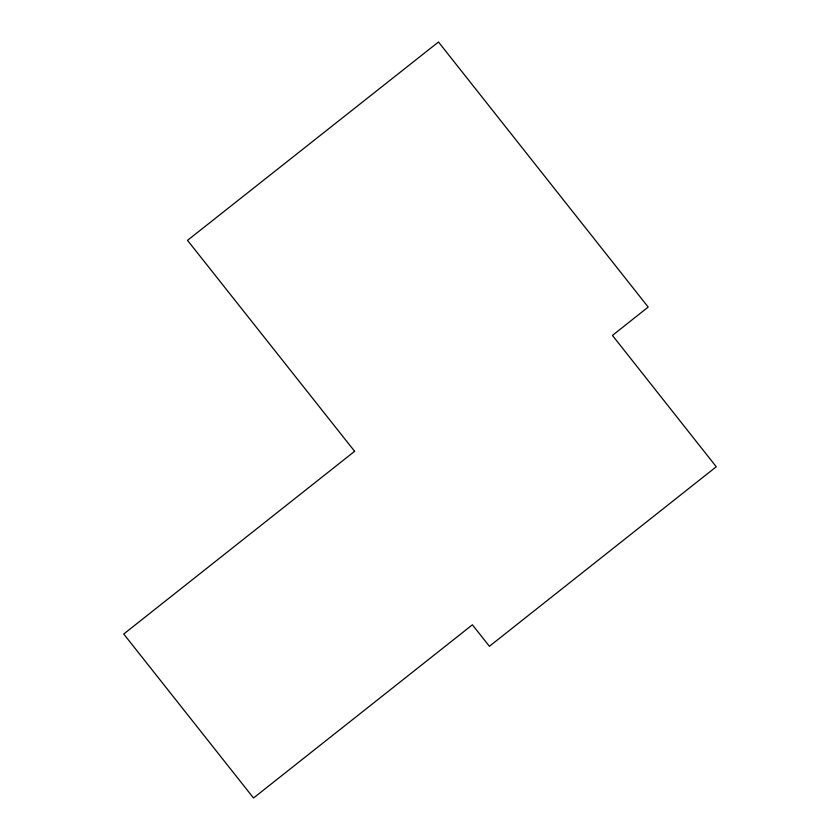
<?xml version="1.0" encoding="UTF-8"?>
<svg xmlns="http://www.w3.org/2000/svg" width="840" height="840" viewBox="0 0 840 840"><rect width="100%" height="100%" fill="white"/><g stroke="black" fill="none" stroke-linecap="round" stroke-linejoin="round"><path stroke-width="1.26" d="M354.617 451.311L123.732 634.011L253.512 798L472.406 624.792L489.405 646.286L716.268 466.757L612.444 335.423L648.197 307.062L438.48 42L187.509 240.345L354.617 451.311"/></g></svg>
